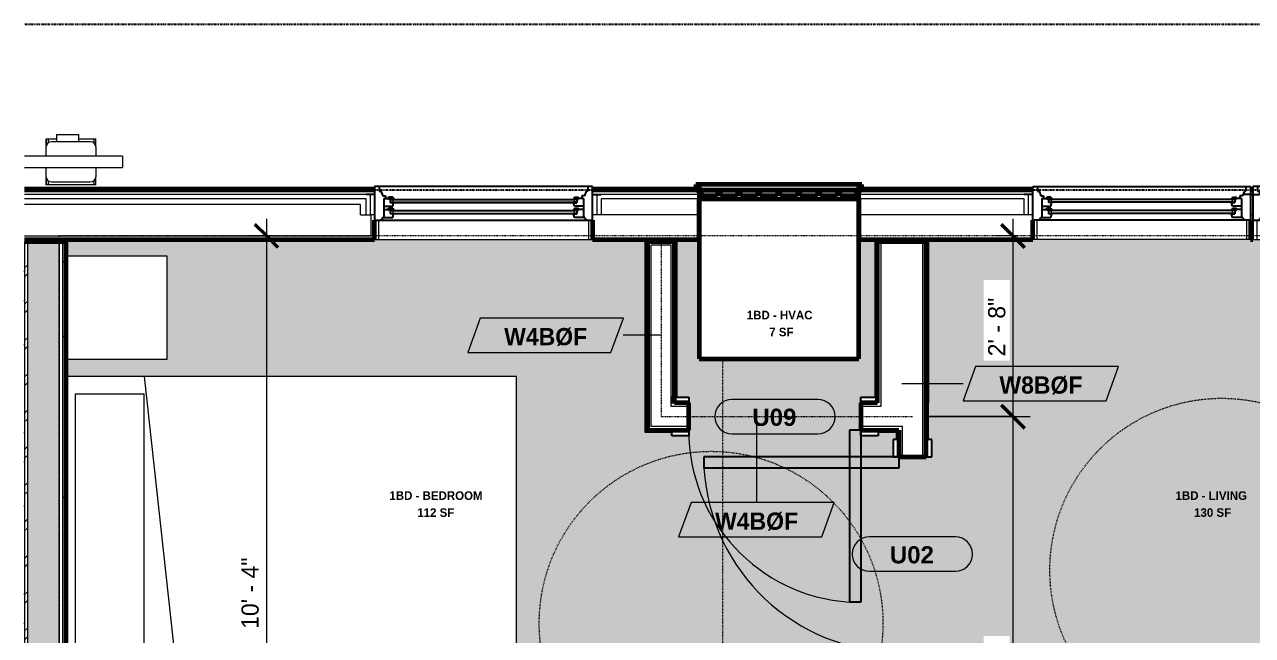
# Model space of a CAD drawing. Header units: inches. Extents: x 3011 to 5543, y -20 to 12119.
# Drawn here: x 4923.1 to 5137.5, y 12012 to 12118.6 of the extents above; entities that cross this region are included whole.
import ezdxf

# ---------------------------------------------------------------- set-up
doc = ezdxf.new("R2010")
doc.units = ezdxf.units.IN
doc.header["$MEASUREMENT"] = 0
for name, pattern in [('Dash', [0.25, 0.125, -0.125]), ('Dash 3_32_', [0.1875, 0.09375, -0.09375]), ('Double Dash 3_8_', [1, 0.375, -0.125, 0.125, -0.125, 0.125, -0.125])]:
    doc.linetypes.add(name, pattern=pattern)
for name, color, linetype, lineweight in [('0-3', 50, 'Continuous', 9), ('0-4', 10, 'Double Dash 3_8_', 30), ('0-7', 170, 'Continuous', 5), ('A-ANNO-DIMS', 211, 'Continuous', 9), ('A-ANNO-DIMS-32', 211, 'Continuous', 9), ('A-AREA-IDEN', 2, 'Continuous', 9), ('A-DETL-1', 90, 'Dash 3_32_', 18), ('A-DOOR', 31, 'Continuous', 18), ('A-DOOR-3', 31, 'Continuous', 9), ('A-DOOR-4', 31, 'Continuous', 30), ('A-DOOR-FRAM-3', 31, 'Continuous', 30), ('A-DOOR-IDEN', 31, 'Continuous', 9), ('A-GENM', 5, 'Continuous', 9), ('A-GENM-1', 7, 'Continuous', 70), ('A-GENM-2', 50, 'Continuous', 9), ('A-GENM-HDLN', 13, 'Dash', 9), ('A-GLAZ-1', 10, 'Continuous', 30), ('A-GLAZ-2', 50, 'Continuous', 9), ('A-WALL', 113, 'Continuous', 18), ('A-WALL-1', 113, 'Continuous', 70), ('A-WALL-3', 250, 'Continuous', 18), ('A-WALL-4', 7, 'Continuous', 70), ('A-WALL-IDEN', 211, 'Continuous', 9), ('A-WALL-PATT-1', 50, 'Continuous', 9), ('A-WALL-PATT-2', 8, 'Continuous', 9), ('A-WALL-PATT-3', 253, 'Continuous', 9), ('C-PROP-LINE-1', 10, 'Double Dash 3_8_', 30), ('I-FURN', 30, 'Continuous', 9), ('I-FURN-HDLN', 30, 'Dash', 9), ('I-WALL', 2, 'Continuous', 18), ('I-WALL-1', 7, 'Continuous', 70), ('I-WALL-3', 2, 'Continuous', 70), ('Q-SPCQ-1', 50, 'Continuous', 9), ('S-FNDN-1', 250, 'Continuous', 18)]:
    doc.layers.add(name, color=color, linetype=linetype, lineweight=lineweight)
doc.layers.add('A-AREA-PATT-1', color=255, linetype='Continuous', lineweight=9, transparency=1)
doc.styles.add('Arial_B', font='arialbd.ttf', dxfattribs={"height": 3})
doc.styles.add('Century Gothic', font='ufonts.com_century-gothic.ttf', dxfattribs={"height": 3})
doc.styles.add('Century Gothic_B', font='GOTHICB.TTF', dxfattribs={"height": 3})
doc.styles.add('Century Gothic_B_1', font='GOTHICB.TTF', dxfattribs={"height": 1.5})
doc.dimstyles.new('OD_1__HACK_2_1', dxfattribs={"dimscale": 12, "dimtxt": 3.132505, "dimasz": 0.333333, "dimexe": 0.25, "dimexo": 0.166667, "dimgap": 0.041667, "dimtad": 1, "dimdec": 0, "dimzin": 3, "dimdsep": 46, "dimlunit": 4, "dimtxsty": 'Century Gothic', "dimblk1": 'OBLIQUE', "dimblk2": 'OBLIQUE', "dimsah": 1, "dimcen": 0.09, "dimdle": 0.25, "dimazin": 0, "dimtfac": 1, "dimtdec": 4, "dimtix": 1, "dimtmove": 0, "dimatfit": 3, "dimfxl": 1, "dimtvp": 1, "dimtfill": 1, "dimfrac": 2, "dimtolj": 1, "dimtzin": 0, "dimarcsym": 2})
pattern_1 = [(0, (0, 0), (10.24, 2.56), [0.422, -7.258, 0.422, -7.258, -40.96]), (0, (0, 0), (10.24, 2.56), [-15.36, 0.422, -14.938, 0.422, -7.258, -17.92]), (0, (0, 0), (10.24, 2.56), [-38.4, 0.422, -4.698, 0.422, -12.378]), (120, (3.84, 1.28), (-7.33702503, 7.58810013), [0.422, -7.258, 0.422, -7.258, -40.96]), (120, (3.84, 1.28), (-7.33702503, 7.58810013), [-15.36, 0.422, -14.938, 0.422, -7.258, -17.92]), (120, (3.84, 1.28), (-7.33702503, 7.58810013), [-38.4, 0.422, -4.698, 0.422, -12.378]), (240, (5.12, 6.4), (-2.90297497, -10.14810013), [0.422, -7.258, 0.422, -7.258, -40.96]), (240, (5.12, 6.4), (-2.90297497, -10.14810013), [-15.36, 0.422, -14.938, 0.422, -7.258, -17.92]), (240, (5.12, 6.4), (-2.90297497, -10.14810013), [-38.4, 0.422, -4.698, 0.422, -12.378])]

# ---------------------------------------------------------------- blocks, each defined once
blk = doc.blocks.new('Window-Double_Hung-Andersen-400_Series-Tilt_Wash - DOUBLE HUNG - COTTAGE - 1ST FLOOR-2889518-1ST FLOOR - 1BD - ADA TYPE A')
at = {"layer": 'A-GLAZ-1'}
for p, q in [((19.01, 4.94), (-19.01, 4.94)), ((-19.01, 4.94), (-19.01, -0.94)), ((-18.2, 4.94), (-18.2, 4.12)), ((18.2, 4.94), (18.2, 4.12)), ((19.01, -0.94), (19.01, 4.94)), ((-19.01, 3.56), (-20.51, 3.56)), ((-18.2, 4.12), (-17.92, 4.12)), ((-17.92, 4.12), (-17.61, 3.31)), ((-17.61, 3.31), (-17.14, 3.31)), ((-17.42, 2.87), (-16.57, 2.87)), ((-17.42, 2.87), (-17.42, -0.44)), ((-17.14, 3.31), (-17.14, 2.87)), ((-15.86, 3.09), (-16.57, 3.09)), ((-16.57, 2.75), (-16.57, 3.09)), ((-15.7, 2.75), (-16.57, 2.75)), ((-16.29, 2.75), (-16.29, 2.12)), ((-15.86, 3.09), (-15.7, 2.75)), ((15.86, 3.09), (15.7, 2.75)), ((15.7, 2.75), (16.57, 2.75)), ((15.86, 3.09), (16.57, 3.09)), ((16.29, 2.75), (16.29, 2.12)), ((16.57, 2.75), (16.57, 3.09)), ((17.42, 2.87), (16.57, 2.87)), ((17.14, 3.31), (17.14, 2.87)), ((17.61, 3.31), (17.14, 3.31)), ((17.42, 2.87), (17.42, -0.44)), ((17.92, 4.12), (17.61, 3.31)), ((18.2, 4.12), (17.92, 4.12)), ((19.01, 3.56), (20.51, 3.56)), ((-17.42, 1.5), (-15.86, 1.5)), ((-17.42, 0.94), (-16.57, 0.94)), ((-15.86, 1.16), (-16.57, 1.16)), ((-16.57, 0.81), (-16.57, 1.16)), ((-15.7, 0.81), (-16.57, 0.81)), ((-15.7, 2.12), (-16.29, 2.12)), ((-16.29, 0.81), (-16.29, 0.19)), ((-15.7, 0.19), (-16.29, 0.19)), ((-15.86, 1.5), (-15.7, 2.12)), ((-15.86, 1.16), (-15.7, 0.81)), ((-15.86, -0.44), (-15.7, 0.19)), ((15.7, 2.12), (16.29, 2.12)), ((15.86, 1.5), (15.7, 2.12)), ((15.86, 1.16), (15.7, 0.81)), ((15.7, 0.81), (16.57, 0.81)), ((15.7, 0.19), (16.29, 0.19)), ((15.86, -0.44), (15.7, 0.19)), ((17.42, 1.5), (15.86, 1.5)), ((15.86, 1.16), (16.57, 1.16)), ((16.29, 0.81), (16.29, 0.19)), ((16.57, 0.81), (16.57, 1.16)), ((17.42, 0.94), (16.57, 0.94)), ((-19.01, -0.94), (19.01, -0.94)), ((-17.67, -0.66), (-18, -0.94)), ((-17.67, -0.66), (-17.67, -0.44)), ((-17.67, -0.44), (-15.86, -0.44)), ((17.67, -0.44), (15.86, -0.44)), ((17.67, -0.66), (17.67, -0.44)), ((17.67, -0.66), (18, -0.94))]:
    blk.add_line(p, q, dxfattribs=at)
at = {"layer": 'A-GLAZ-2'}
for p, q in [((-16.29, 2.63), (-15.7, 2.63)), ((-16.29, 2.25), (-15.7, 2.25)), ((-15.82, 2.63), (-15.82, 2.25)), ((-15.7, 2.75), (15.7, 2.75)), ((-15.7, 2.63), (15.7, 2.63)), ((-15.7, 2.25), (15.7, 2.25)), ((16.29, 2.63), (15.7, 2.63)), ((16.29, 2.25), (15.7, 2.25)), ((15.82, 2.63), (15.82, 2.25)), ((-16.29, 0.69), (-15.7, 0.69)), ((-16.29, 0.31), (-15.7, 0.31)), ((-15.82, 0.69), (-15.82, 0.31)), ((-15.7, 2.12), (15.7, 2.12)), ((-15.7, 0.81), (15.7, 0.81)), ((-15.7, 0.69), (15.7, 0.69)), ((-15.7, 0.31), (15.7, 0.31)), ((-15.7, 0.19), (15.7, 0.19)), ((16.29, 0.69), (15.7, 0.69)), ((16.29, 0.31), (15.7, 0.31)), ((15.82, 0.69), (15.82, 0.31)), ((18.95, -0.94), (-18.95, -0.94)), ((-18.95, -0.94), (-18.95, -4.31)), ((-18.32, -0.94), (-18.32, -4.31)), ((18.32, -0.94), (18.32, -4.31)), ((18.95, -4.31), (18.95, -0.94)), ((-18.95, -4.31), (18.95, -4.31))]:
    blk.add_line(p, q, dxfattribs=at)
blk = doc.blocks.new('Window-Double_Hung-Andersen-400_Series-Tilt_Wash - DOUBLE HUNG - COTTAGE - 1ST FLOOR-2889437-1ST FLOOR - 1BD - ADA TYPE A')
at = {"layer": 'A-GLAZ-1'}
for p, q in [((-19.01, 0.94), (19.01, 0.94)), ((-19.01, -4.94), (-19.01, 0.94)), ((-17.67, 0.66), (-18, 0.94)), ((-17.67, 0.66), (-17.67, 0.44)), ((-17.67, 0.44), (-15.86, 0.44)), ((-17.42, -2.87), (-17.42, 0.44)), ((-15.86, 0.44), (-15.7, -0.19)), ((15.86, 0.44), (15.7, -0.19)), ((17.67, 0.44), (15.86, 0.44)), ((17.42, -2.87), (17.42, 0.44)), ((17.67, 0.66), (18, 0.94)), ((17.67, 0.66), (17.67, 0.44)), ((19.01, 0.94), (19.01, -4.94)), ((-17.42, -0.94), (-16.57, -0.94)), ((-17.42, -1.5), (-15.86, -1.5)), ((-16.57, -0.81), (-16.57, -1.16)), ((-15.7, -0.81), (-16.57, -0.81)), ((-15.86, -1.16), (-16.57, -1.16)), ((-16.29, -0.81), (-16.29, -0.19)), ((-15.7, -0.19), (-16.29, -0.19)), ((-16.29, -2.75), (-16.29, -2.13)), ((-15.7, -2.13), (-16.29, -2.13)), ((-15.86, -1.16), (-15.7, -0.81)), ((-15.86, -1.5), (-15.7, -2.13)), ((15.7, -0.19), (16.29, -0.19)), ((15.86, -1.16), (15.7, -0.81)), ((15.7, -0.81), (16.57, -0.81)), ((15.86, -1.5), (15.7, -2.13)), ((15.7, -2.13), (16.29, -2.13)), ((15.86, -1.16), (16.57, -1.16)), ((17.42, -1.5), (15.86, -1.5)), ((16.29, -0.81), (16.29, -0.19)), ((16.29, -2.75), (16.29, -2.13)), ((16.57, -0.81), (16.57, -1.16)), ((17.42, -0.94), (16.57, -0.94)), ((-19.01, -3.56), (-20.51, -3.56)), ((-18.2, -4.12), (-17.92, -4.12)), ((-18.2, -4.94), (-18.2, -4.12)), ((-17.92, -4.12), (-17.61, -3.31)), ((-17.61, -3.31), (-17.14, -3.31)), ((-17.42, -2.87), (-16.57, -2.87)), ((-17.14, -3.31), (-17.14, -2.87)), ((-16.57, -2.75), (-16.57, -3.09)), ((-15.7, -2.75), (-16.57, -2.75)), ((-15.86, -3.09), (-16.57, -3.09)), ((-15.86, -3.09), (-15.7, -2.75)), ((15.86, -3.09), (15.7, -2.75)), ((15.7, -2.75), (16.57, -2.75)), ((15.86, -3.09), (16.57, -3.09)), ((16.57, -2.75), (16.57, -3.09)), ((17.42, -2.87), (16.57, -2.87)), ((17.14, -3.31), (17.14, -2.87)), ((17.61, -3.31), (17.14, -3.31)), ((17.92, -4.12), (17.61, -3.31)), ((18.2, -4.12), (17.92, -4.12)), ((18.2, -4.94), (18.2, -4.12)), ((19.01, -3.56), (20.51, -3.56)), ((19.01, -4.94), (-19.01, -4.94))]:
    blk.add_line(p, q, dxfattribs=at)
at = {"layer": 'A-GLAZ-2'}
for p, q in [((-18.95, 4.31), (18.95, 4.31)), ((-18.95, 0.94), (-18.95, 4.31)), ((-18.32, 0.94), (-18.32, 4.31)), ((18.32, 0.94), (18.32, 4.31)), ((18.95, 4.31), (18.95, 0.94)), ((18.95, 0.94), (-18.95, 0.94)), ((-16.29, -0.31), (-15.7, -0.31)), ((-16.29, -0.69), (-15.7, -0.69)), ((-15.82, -0.69), (-15.82, -0.31)), ((-15.7, -0.19), (15.7, -0.19)), ((-15.7, -0.31), (15.7, -0.31)), ((-15.7, -0.69), (15.7, -0.69)), ((-15.7, -0.81), (15.7, -0.81)), ((-15.7, -2.13), (15.7, -2.13)), ((16.29, -0.31), (15.7, -0.31)), ((16.29, -0.69), (15.7, -0.69)), ((15.82, -0.69), (15.82, -0.31)), ((-16.29, -2.25), (-15.7, -2.25)), ((-16.29, -2.63), (-15.7, -2.63)), ((-15.82, -2.63), (-15.82, -2.25)), ((-15.7, -2.25), (15.7, -2.25)), ((-15.7, -2.63), (15.7, -2.63)), ((-15.7, -2.75), (15.7, -2.75)), ((16.29, -2.25), (15.7, -2.25)), ((16.29, -2.63), (15.7, -2.63)), ((15.82, -2.63), (15.82, -2.25))]:
    blk.add_line(p, q, dxfattribs=at)
blk = doc.blocks.new('gas_meter_manifold_5854 - Plumbing Gas Meter 3d Manifolded-2102305-1ST FLOOR - 1BD - ADA TYPE A')
at = {"layer": 'A-GENM-2'}
for p, q in [((15.25, 1), (-1.85, 1)), ((15.25, 1), (15.25, 0)), ((-1.85, -1), (15.25, -1)), ((15.25, 0), (15.25, -1))]:
    blk.add_line(p, q, dxfattribs=at)
blk = doc.blocks.new('Plumbing Gas Meter 3d single - Plumbing Gas Meter 3d single-2101173-1ST FLOOR - 1BD - ADA TYPE A')
at = {"layer": 'Q-SPCQ-1'}
for p, q in [((-2.55, 4.75), (1.3, 4.75)), ((-2.55, 4.75), (-2.55, 3.5)), ((1.3, 4.75), (1.3, 3.5)), ((-4.37, 2.5), (-4.37, 1)), ((-4.32, 4), (-4.32, 2.82)), ((-4.32, 4), (-4.32, 4)), ((-4.32, 4), (-3.92, 4)), ((-4.32, 2.82), (-4.32, 4)), ((-3.92, 4), (-2.55, 4)), ((-3.92, 3.33), (-3.92, 4)), ((3.38, 3.5), (-3.37, 3.5)), ((1.3, 4), (2.06, 4)), ((2.06, 4), (4.06, 4)), ((4.06, 4), (4.32, 4)), ((4.06, 3.23), (4.06, 4)), ((4.32, 2.82), (4.32, 4)), ((4.32, 4), (4.32, 4)), ((4.32, 2.82), (4.32, 4)), ((4.38, 1), (4.38, 2.5)), ((-4.37, -1), (-4.37, -2.5)), ((4.38, -2.5), (4.38, -1)), ((-4.32, -2.82), (-4.32, -4)), ((-4.32, -4), (-4.32, -2.82)), ((-3.92, -4), (-4.32, -4)), ((-4.32, -4), (-4.32, -4)), ((-3.92, -4), (-3.92, -3.33)), ((-1.92, -4), (-3.92, -4)), ((-3.37, -3.5), (3.38, -3.5)), ((2.06, -4), (-1.92, -4)), ((4.06, -4), (2.06, -4)), ((4.06, -4), (4.06, -3.23)), ((4.32, -4), (4.06, -4)), ((4.32, -4), (4.32, -2.82)), ((4.32, -4), (4.32, -2.82)), ((4.32, -4), (4.32, -4))]:
    blk.add_line(p, q, dxfattribs=at)
for centre, start, end in [((-3.37, 2.5), 90, 180), ((3.38, 2.5), 0, 90), ((-3.37, -2.5), 180, 270), ((3.38, -2.5), 270, 0)]:
    blk.add_arc(centre, 1, start, end, dxfattribs=at)
blk = doc.blocks.new('V-Series_EWC4_SPVU_RFA_2015 - 1ST FLOOR-2484708-1ST FLOOR - 1BD - ADA TYPE A')
at = {"layer": 'A-GENM-1'}
for p, q in [((-3348.8, 12090.69), (-3349.36, 12090.69)), ((-3349.36, 12090.69), (-3349.36, 12089.69)), ((-3349.36, 12089.69), (-3348.8, 12089.69)), ((-3320.92, 12090.69), (-3348.8, 12090.69)), ((-3348.8, 12090.69), (-3348.8, 12089.69)), ((-3348.8, 12089.69), (-3348.8, 12090.69)), ((-3348.8, 12089.69), (-3320.92, 12089.69)), ((-3348.8, 12089.69), (-3348.8, 12060.25)), ((-3348.36, 12089.69), (-3348.8, 12089.69)), ((-3348.36, 12088.69), (-3348.36, 12089.69)), ((-3345.06, 12089.69), (-3345.56, 12089.69)), ((-3345.56, 12089.69), (-3345.56, 12088.69)), ((-3345.06, 12088.69), (-3345.06, 12089.69)), ((-3341.58, 12089.69), (-3342.08, 12089.69)), ((-3342.08, 12089.69), (-3342.08, 12088.69)), ((-3341.58, 12088.69), (-3341.58, 12089.69)), ((-3338.1, 12089.69), (-3338.6, 12089.69)), ((-3338.6, 12089.69), (-3338.6, 12088.69)), ((-3338.1, 12088.69), (-3338.1, 12089.69)), ((-3334.61, 12089.69), (-3335.11, 12089.69)), ((-3335.11, 12089.69), (-3335.11, 12088.69)), ((-3334.61, 12088.69), (-3334.61, 12089.69)), ((-3331.13, 12089.69), (-3331.63, 12089.69)), ((-3331.63, 12089.69), (-3331.63, 12088.69)), ((-3331.13, 12088.69), (-3331.13, 12089.69)), ((-3327.64, 12089.69), (-3328.14, 12089.69)), ((-3328.14, 12089.69), (-3328.14, 12088.69)), ((-3327.64, 12088.69), (-3327.64, 12089.69)), ((-3324.16, 12089.69), (-3324.66, 12089.69)), ((-3324.66, 12089.69), (-3324.66, 12088.69)), ((-3324.16, 12088.69), (-3324.16, 12089.69)), ((-3320.92, 12089.69), (-3321.36, 12089.69)), ((-3321.36, 12089.69), (-3321.36, 12088.69)), ((-3320.92, 12089.69), (-3320.92, 12090.69)), ((-3320.36, 12090.69), (-3320.92, 12090.69)), ((-3320.92, 12090.69), (-3320.92, 12089.69)), ((-3320.92, 12089.69), (-3320.36, 12089.69)), ((-3320.92, 12060.25), (-3320.92, 12089.69)), ((-3320.36, 12089.69), (-3320.36, 12090.69)), ((-3345.56, 12088.69), (-3348.36, 12088.69)), ((-3342.08, 12088.69), (-3345.06, 12088.69)), ((-3338.6, 12088.69), (-3341.58, 12088.69)), ((-3335.11, 12088.69), (-3338.1, 12088.69)), ((-3331.63, 12088.69), (-3334.61, 12088.69)), ((-3328.14, 12088.69), (-3331.13, 12088.69)), ((-3324.66, 12088.69), (-3327.64, 12088.69)), ((-3321.36, 12088.69), (-3324.16, 12088.69)), ((-3348.8, 12060.25), (-3320.92, 12060.25))]:
    blk.add_line(p, q, dxfattribs=at)
blk = doc.blocks.new('Family - ___-2835860-1ST FLOOR - 1BD - ADA TYPE A')
at = {"layer": 'C-PROP-LINE-1'}
blk.add_line((-3134.1, 12118.59), (-3466.54, 12118.59), dxfattribs=at)
blk = doc.blocks.new('Family - ___-2835903-1ST FLOOR - 1BD - ADA TYPE A')
at = {"layer": 'C-PROP-LINE-1'}
blk.add_line((-3134.1, 12089.69), (-3466.54, 12089.69), dxfattribs=at)
blk = doc.blocks.new('Family - ___-2835932-1ST FLOOR - 1BD - ADA TYPE A')
at = {"layer": 'C-PROP-LINE-1'}
blk.add_line((-3134.1, 12118.59), (-3466.54, 12118.59), dxfattribs=at)
blk = doc.blocks.new('CTR - 1st Phase - Shell_rvt-8-1ST FLOOR - 1BD - ADA TYPE A')
at = {"layer": 'A-WALL-3'}
for p, q in [((-3406.17, 12088.94), (-3466.54, 12088.94)), ((-3406.92, 12088.19), (-3466.54, 12088.19)), ((-3406.92, 12085.38), (-3406.92, 12088.19)), ((-3406.17, 12085.38), (-3406.17, 12088.94)), ((-3366.65, 12088.94), (-3366.65, 12085.38)), ((-3291.29, 12088.94), (-3366.65, 12088.94)), ((-3365.9, 12088.19), (-3365.9, 12085.38)), ((-3348.8, 12088.19), (-3365.9, 12088.19)), ((-3292.04, 12088.19), (-3320.92, 12088.19)), ((-3292.04, 12085.38), (-3292.04, 12088.19)), ((-3291.29, 12085.38), (-3291.29, 12088.94)), ((-3407.92, 12087.19), (-3466.54, 12087.19)), ((-3407.92, 12085.38), (-3407.92, 12087.19)), ((-3407.92, 12085.38), (-3406.92, 12085.38)), ((-3406.92, 12085.38), (-3406.17, 12085.38)), ((-3406.17, 12085.38), (-3406.05, 12085.38)), ((-3406.05, 12081.69), (-3406.05, 12085.38)), ((-3405.42, 12085.38), (-3406.05, 12085.38)), ((-3366.65, 12085.38), (-3367.4, 12085.38)), ((-3365.9, 12085.38), (-3366.65, 12085.38)), ((-3348.8, 12085.38), (-3365.9, 12085.38)), ((-3292.04, 12085.38), (-3320.92, 12085.38)), ((-3291.29, 12085.38), (-3292.04, 12085.38)), ((-3290.54, 12085.38), (-3291.29, 12085.38)), ((-3252.14, 12085.38), (-3252.51, 12085.38)), ((-3466.54, 12081.69), (-3406.05, 12081.69)), ((-3405.36, 12081.06), (-3405.42, 12081.06)), ((-3367.4, 12081.06), (-3367.46, 12081.06)), ((-3290.47, 12081.06), (-3290.54, 12081.06)), ((-3252.51, 12081.06), (-3252.57, 12081.06))]:
    blk.add_line(p, q, dxfattribs=at)
at = {"layer": 'A-WALL-4'}
for p, q in [((-3405.42, 12089.69), (-3466.54, 12089.69)), ((-3290.54, 12089.69), (-3367.4, 12089.69)), ((-3252.14, 12089.69), (-3252.51, 12089.69)), ((-3348.8, 12081.06), (-3348.8, 12088.19)), ((-3348.8, 12088.19), (-3320.92, 12088.19)), ((-3320.92, 12088.19), (-3320.92, 12081.06)), ((-3405.42, 12081.06), (-3405.42, 12084.44)), ((-3367.4, 12084.44), (-3367.4, 12081.06)), ((-3290.54, 12081.06), (-3290.54, 12084.44)), ((-3252.51, 12084.44), (-3252.51, 12081.06)), ((-3466.54, 12081.06), (-3405.42, 12081.06)), ((-3367.4, 12081.06), (-3348.8, 12081.06)), ((-3320.92, 12081.06), (-3290.54, 12081.06)), ((-3252.51, 12081.06), (-3252.14, 12081.06))]:
    blk.add_line(p, q, dxfattribs=at)
at = {"layer": 'S-FNDN-1'}
for p, q in [((-3466.54, 12090.19), (-3405.42, 12090.19)), ((-3367.4, 12090.19), (-3349.36, 12090.19)), ((-3320.36, 12090.19), (-3290.54, 12090.19)), ((-3252.51, 12090.19), (-3252.14, 12090.19))]:
    blk.add_line(p, q, dxfattribs=at)
at = {"layer": '0-3'}
for name, p in [('Plumbing Gas Meter 3d single - Plumbing Gas Meter 3d single-2101173-1ST FLOOR - 1BD - ADA TYPE A', (-3458.44, 12094.63)), ('gas_meter_manifold_5854 - Plumbing Gas Meter 3d Manifolded-2102305-1ST FLOOR - 1BD - ADA TYPE A', (-3464.69, 12094.63)), ('Window-Double_Hung-Andersen-400_Series-Tilt_Wash - DOUBLE HUNG - COTTAGE - 1ST FLOOR-2889518-1ST FLOOR - 1BD - ADA TYPE A', (-3386.41, 12085.38)), ('V-Series_EWC4_SPVU_RFA_2015 - 1ST FLOOR-2484708-1ST FLOOR - 1BD - ADA TYPE A', (0, 0)), ('Window-Double_Hung-Andersen-400_Series-Tilt_Wash - DOUBLE HUNG - COTTAGE - 1ST FLOOR-2889518-1ST FLOOR - 1BD - ADA TYPE A', (-3233.12, 12085.38))]:
    blk.add_blockref(name, p, dxfattribs=at)
at = {"layer": '0-3', "rotation": 180}
blk.add_blockref('Window-Double_Hung-Andersen-400_Series-Tilt_Wash - DOUBLE HUNG - COTTAGE - 1ST FLOOR-2889437-1ST FLOOR - 1BD - ADA TYPE A', (-3271.52, 12085.38), dxfattribs=at)
at = {"layer": '0-4'}
for name in ['Family - ___-2835860-1ST FLOOR - 1BD - ADA TYPE A', 'Family - ___-2835932-1ST FLOOR - 1BD - ADA TYPE A', 'Family - ___-2835903-1ST FLOOR - 1BD - ADA TYPE A']:
    blk.add_blockref(name, (0, 0), dxfattribs=at)
blk = doc.blocks.new('CTR - 1st Phase - Common Walls_rvt-8-1ST FLOOR - 1BD - ADA TYPE A')
at = {"layer": 'A-WALL-PATT-1'}
h = blk.add_hatch(dxfattribs=at)
h.set_pattern_fill('FP_4', color=256, style=0, pattern_type=2)
h.set_pattern_definition(pattern_1)
h.paths.add_polyline_path([(-3466.54, 11842.49), (-3466.52, 11842.49), (-3466.52, 12080.69), (-3466.54, 12080.69), (-3466.54, 11845.74)], flags=0)
h = blk.add_hatch(dxfattribs=at)
h.set_pattern_fill('FP_4', color=256, style=0, pattern_type=2)
h.set_pattern_definition(pattern_1)
h.paths.add_polyline_path([(-3459.27, 11845.74), (-3459.27, 12080.69), (-3459.9, 12080.69), (-3459.9, 11845.74)], flags=0)
at = {"layer": 'A-WALL-PATT-2'}
h = blk.add_hatch(dxfattribs=at)
h.set_pattern_fill('FP_2', color=256, style=0, pattern_type=2)
h.set_pattern_definition([(45, (0, 0), (-3.1678384, 3.1678384), []), (45, (0, 4.8), (-3.1678384, 3.1678384), [])])
h.paths.add_polyline_path([(-3466.52, 11842.49), (-3466.02, 11842.49), (-3466.02, 12080.69), (-3466.52, 12080.69), (-3466.52, 11845.74)], flags=0)
at = {"layer": 'A-WALL-PATT-3'}
h = blk.add_hatch(dxfattribs=at)
h.set_pattern_fill('FP_3', color=256, style=0, pattern_type=2)
h.set_pattern_definition([(161.57, (0.16, 0.16), (-1.279773737, -0.000426766), [0, -9.107, 1.011, 0]), (18.43, (-0.16, 0.16), (-1.279773737, 0.000426766), [0, -9.107, 1.011, 0]), (108.43, (0.16, 0.16), (0.639452382, -3.199964008), [3.035, -7.083]), (71.57, (-0.16, 0.16), (0.639452382, 3.199964008), [3.035, -7.083])])
h.paths.add_polyline_path([(-3461.65, 11842.49), (-3461.65, 11845.74), (-3460.52, 11845.74), (-3460.52, 12080.69), (-3466.02, 12080.69), (-3466.02, 11842.49), (-3461.66, 11842.49)], flags=0)
at = {"layer": 'A-WALL-3'}
for p, q in [((-3466.52, 12080.69), (-3466.52, 11842.49)), ((-3466.02, 12080.69), (-3466.02, 11842.49)), ((-3460.52, 12080.69), (-3460.52, 11845.74)), ((-3459.9, 12080.69), (-3459.9, 11845.74))]:
    blk.add_line(p, q, dxfattribs=at)
at = {"layer": 'I-WALL-1'}
for p, q in [((-3459.27, 12080.69), (-3466.54, 12080.69)), ((-3459.27, 11846.36), (-3459.27, 12080.69))]:
    blk.add_line(p, q, dxfattribs=at)
blk = doc.blocks.new('Basic Wall _ INT - W4BØF - _5_8 GYP - 2X4 WOOD_BATT_ - 5_8 GYP_ - ___-2682787-1ST FLOOR - 1BD - ADA TYPE A')
at = {"layer": 'A-WALL'}
for p, q in [((-3314.34, 12046.16), (-3314.34, 12047.38)), ((-3314.05, 12047.66), (-3314.05, 12046.16)), ((-3314.34, 11960.74), (-3314.34, 12006.16)), ((-3314.05, 12006.16), (-3314.05, 11960.74))]:
    blk.add_line(p, q, dxfattribs=at)
at = {"layer": 'A-WALL', "flags": 128}
for points in [[(-3314.34, 12047.38), (-3314.22, 12047.5), (-3314.13, 12047.59), (-3314.07, 12047.64), (-3314.05, 12047.66)], [(-3314.05, 12047.66), (-3314.05, 12047.67), (-3314.04, 12047.68), (-3314.02, 12047.69), (-3314.01, 12047.71), (-3313.99, 12047.73), (-3313.97, 12047.75)]]:
    blk.add_lwpolyline(points, dxfattribs=at)
blk = doc.blocks.new('Basic Wall _ INT - W4BØF - _5_8 GYP - 2X4 WOOD_BATT_ - 5_8 GYP_ - ___-2682788-1ST FLOOR - 1BD - ADA TYPE A')
at = {"layer": 'A-WALL'}
for p, q in [((-3309.17, 12052.54), (-3309.13, 12052.54)), ((-3309.13, 12052.54), (-3309.05, 12052.54)), ((-3309.05, 12046.16), (-3309.05, 12052.54)), ((-3309.05, 12052.54), (-3308.76, 12052.54)), ((-3308.76, 12046.16), (-3308.76, 12052.54)), ((-3309.05, 11959.74), (-3309.05, 12006.16)), ((-3308.76, 11959.74), (-3308.76, 12006.16))]:
    blk.add_line(p, q, dxfattribs=at)
blk = doc.blocks.new('SWING - SINGLE - FLUSH - 2-10 x 6-8 - PRIVACY-3199407-1ST FLOOR - 1BD - ADA TYPE A')
at = {"layer": 'A-DOOR-3'}
blk.add_arc((17, 2.37), 34.07, 93.3657, 180, dxfattribs=at)
at = {"layer": 'A-DOOR-4'}
for p, q in [((15, 2.37), (15, 36.38)), ((17, 36.38), (15, 36.38)), ((17, 2.37), (17, 36.38)), ((17, 2.37), (15, 2.37))]:
    blk.add_line(p, q, dxfattribs=at)
at = {"layer": 'A-DOOR-FRAM-3'}
for p, q in [((-17, 3.37), (-20, 3.37)), ((-20, 3.37), (-20, 2.37)), ((-20, 2.37), (-17, 2.37)), ((-17, 2.37), (-17, 3.37)), ((20, 3.37), (17, 3.37)), ((17, 3.37), (17, 2.37)), ((17, 2.37), (20, 2.37)), ((20, 2.37), (20, 3.37)), ((-17, -2.38), (-20, -2.38)), ((-20, -2.38), (-20, -3.38)), ((-20, -3.38), (-17, -3.38)), ((-17, -3.38), (-17, -2.38)), ((20, -2.38), (17, -2.38)), ((17, -2.38), (17, -3.38)), ((17, -3.38), (20, -3.38)), ((20, -3.38), (20, -2.38))]:
    blk.add_line(p, q, dxfattribs=at)
blk = doc.blocks.new('Bed-Standard - Queen 60_ x 79_-1242961-1ST FLOOR - 1BD - ADA TYPE A')
at = {"layer": 'I-FURN'}
for p, q in [((-19.31, 37.33), (-19.31, -41.3)), ((40.69, -41.3), (40.69, 37.33)), ((-16.31, 35.7), (-16.31, 23.7)), ((-16.31, 35.7), (37.69, 35.7)), ((37.69, 35.7), (37.69, 23.7)), ((40.69, 23.7), (-19.31, 17.13)), ((-16.31, 23.7), (37.69, 23.7)), ((-19.31, -41.3), (40.69, -41.3))]:
    blk.add_line(p, q, dxfattribs=at)
at = {"layer": 'I-FURN-HDLN'}
for p, q in [((-55.31, 37.33), (-55.31, -77.3)), ((64.69, -16.58), (64.69, -16.52)), ((64.69, -54.55), (64.69, -54.48)), ((-55.31, -77.3), (43.79, -77.3))]:
    blk.add_line(p, q, dxfattribs=at)
blk = doc.blocks.new('Table-Night Stand - 18_ x 18_ x 24_-1352623-1ST FLOOR - 1BD - ADA TYPE A')
at = {"layer": 'I-FURN'}
for p, q in [((0.15, 17.63), (0.15, 0)), ((18.15, 0), (18.15, 17.63)), ((0.15, 0), (18.15, 0))]:
    blk.add_line(p, q, dxfattribs=at)
blk = doc.blocks.new('Basic Wall _ INT - W4BØF - _5_8 GYP - 2X4 WOOD_BATT_ - 5_8 GYP_ - ___-2682799-1ST FLOOR - 1BD - ADA TYPE A')
at = {"layer": 'A-WALL'}
for p, q in [((-3353.05, 12080.69), (-3353.01, 12080.69)), ((-3353.01, 12080.69), (-3352.92, 12080.69)), ((-3352.92, 12053.54), (-3352.92, 12080.69)), ((-3352.92, 12080.69), (-3352.64, 12080.69)), ((-3352.64, 12053.54), (-3352.64, 12080.69))]:
    blk.add_line(p, q, dxfattribs=at)
blk = doc.blocks.new('Basic Wall _ INT - W4BØF - _5_8 GYP - 2X4 WOOD_BATT_ - 5_8 GYP_ - ___-2682800-1ST FLOOR - 1BD - ADA TYPE A')
at = {"layer": 'A-WALL'}
for p, q in [((-3358.21, 12080.69), (-3357.92, 12080.69)), ((-3358.21, 12047.38), (-3358.21, 12080.69)), ((-3357.92, 12080.69), (-3357.92, 12047.66)), ((-3357.92, 12080.69), (-3357.84, 12080.69)), ((-3357.84, 12080.69), (-3357.8, 12080.69))]:
    blk.add_line(p, q, dxfattribs=at)
at = {"layer": 'A-WALL', "flags": 128}
for points in [[(-3357.92, 12047.66), (-3357.94, 12047.64), (-3358, 12047.59), (-3358.09, 12047.5), (-3358.21, 12047.38)], [(-3357.84, 12047.75), (-3357.86, 12047.73), (-3357.88, 12047.71), (-3357.9, 12047.69), (-3357.91, 12047.68), (-3357.92, 12047.67), (-3357.92, 12047.66)]]:
    blk.add_lwpolyline(points, dxfattribs=at)
blk = doc.blocks.new('Basic Wall _ INT - W4BØF - _5_8 GYP - 2X4 WOOD_BATT_ - 5_8 GYP_ - ___-2682802-1ST FLOOR - 1BD - ADA TYPE A')
at = {"layer": 'A-WALL'}
for p, q in [((-3353.55, 12047.38), (-3358.21, 12047.38)), ((-3357.92, 12047.66), (-3353.55, 12047.66)), ((-3317.55, 12047.66), (-3314.05, 12047.66)), ((-3314.34, 12047.38), (-3317.55, 12047.38))]:
    blk.add_line(p, q, dxfattribs=at)
at = {"layer": 'A-WALL', "flags": 128}
for points in [[(-3358.21, 12047.38), (-3358.09, 12047.5), (-3358, 12047.59), (-3357.94, 12047.64), (-3357.92, 12047.66)], [(-3357.92, 12047.66), (-3357.92, 12047.67), (-3357.91, 12047.68), (-3357.9, 12047.69), (-3357.88, 12047.71), (-3357.86, 12047.73), (-3357.84, 12047.75)], [(-3314.05, 12047.66), (-3314.07, 12047.64), (-3314.13, 12047.59), (-3314.22, 12047.5), (-3314.34, 12047.38)], [(-3313.97, 12047.75), (-3313.99, 12047.73), (-3314.01, 12047.71), (-3314.02, 12047.69), (-3314.04, 12047.68), (-3314.05, 12047.67), (-3314.05, 12047.66)]]:
    blk.add_lwpolyline(points, dxfattribs=at)
blk = doc.blocks.new('SWING - SINGLE - FLUSH - 30_ x 80_ - MAGIC PAK DOOR - ACOUSTICAL SEAL-3199411-1ST FLOOR - 1BD - ADA TYPE A')
at = {"layer": 'A-DOOR-3'}
blk.add_arc((15, -2.375), 30.067, 180, 266.18593, dxfattribs=at)
at = {"layer": 'A-DOOR-4'}
for p, q in [((13, -2.375), (13, -32.375)), ((15, -2.375), (13, -2.375)), ((15, -2.375), (15, -32.375)), ((15, -32.375), (13, -32.375))]:
    blk.add_line(p, q, dxfattribs=at)
at = {"layer": 'A-DOOR-FRAM-3'}
for p, q in [((-18, 2.375), (-18, 3.375)), ((-18, 3.375), (-15, 3.375)), ((-15, 2.375), (-18, 2.375)), ((-15, 3.375), (-15, 2.375)), ((15, 2.375), (15, 3.375)), ((15, 3.375), (18, 3.375)), ((18, 2.375), (15, 2.375)), ((18, 3.375), (18, 2.375)), ((-18, -2.375), (-15, -2.375)), ((-18, -3.375), (-18, -2.375)), ((-15, -3.375), (-18, -3.375)), ((-15, -2.375), (-15, -3.375)), ((15, -2.375), (18, -2.375)), ((15, -3.375), (15, -2.375)), ((18, -3.375), (15, -3.375)), ((18, -2.375), (18, -3.375))]:
    blk.add_line(p, q, dxfattribs=at)
blk = doc.blocks.new('ADA Clearances - 5ft Circle-2253126-1ST FLOOR - 1BD - ADA TYPE A')
at = {"layer": 'A-GENM-HDLN'}
blk.add_circle((0, 0), 30, dxfattribs=at)
blk = doc.blocks.new('Basic Wall _ INT - W8BØF - _5_8 GYP - 2X8 WOOD_BATT_ - 5_8 GYP_ - ___-2703734-1ST FLOOR - 1BD - ADA TYPE A')
at = {"layer": 'I-WALL'}
for p, q in [((-3318.09, 12080.69), (-3317.8, 12080.69)), ((-3318.09, 12080.69), (-3318.09, 12053.54)), ((-3317.8, 12080.69), (-3317.8, 12053.54)), ((-3317.8, 12080.69), (-3317.72, 12080.69)), ((-3317.72, 12080.69), (-3317.67, 12080.69))]:
    blk.add_line(p, q, dxfattribs=at)
blk = doc.blocks.new('Basic Wall _ INT - W8BØF - _5_8 GYP - 2X8 WOOD_BATT_ - 5_8 GYP_ - ___-2698548-1ST FLOOR - 1BD - ADA TYPE A')
at = {"layer": 'I-WALL'}
for p, q in [((-3309.17, 12080.69), (-3309.13, 12080.69)), ((-3309.13, 12080.69), (-3309.05, 12080.69)), ((-3309.05, 12052.54), (-3309.05, 12080.69)), ((-3309.05, 12080.69), (-3308.76, 12080.69)), ((-3308.76, 12080.69), (-3308.76, 12052.54)), ((-3309.13, 12052.54), (-3309.17, 12052.54)), ((-3309.05, 12052.54), (-3309.13, 12052.54)), ((-3308.76, 12052.54), (-3309.05, 12052.54))]:
    blk.add_line(p, q, dxfattribs=at)
blk = doc.blocks.new('DIMBLOCK140-1ST FLOOR - 1BD - ADA TYPE A')
at = {"layer": 'A-ANNO-DIMS-32', "lineweight": 50}
for p, q in [((4965.31, 12081.69), (4963.31, 12083.69)), ((4965.31, 12081.69), (4967.31, 12079.69)), ((4965.31, 11957.36), (4963.31, 11959.36)), ((4965.31, 11957.36), (4967.31, 11955.36))]:
    blk.add_line(p, q, dxfattribs=at)
at = {"layer": 'A-ANNO-DIMS-32'}
for p, q in [((4965.31, 12084.69), (4965.31, 11957.36)), ((4966.14, 12081.69), (4962.31, 12081.69)), ((4965.31, 12081.69), (4966.14, 12081.69)), ((4966.14, 11957.36), (4962.31, 11957.36)), ((4965.31, 11957.36), (4966.14, 11957.36))]:
    blk.add_line(p, q, dxfattribs=at)
at = {"layer": 'A-ANNO-DIMS-32', "color": 0, "insert": (4960.97, 12013.11), "char_height": 3, "width": 15.394, "attachment_point": 1, "rotation": 90, "line_spacing_factor": 0.984502, "style": 'Century Gothic', "bg_fill": 3, "box_fill_scale": 1.25, "bg_fill_color": 256, "bg_fill_true_color": 13158600, "bg_fill_transparency": 0}
blk.add_mtext('10\' - 4"', dxfattribs=at)
blk = doc.blocks.new('_Oblique')
at = {"color": 0, "linetype": 'ByBlock', "lineweight": -2}
blk.add_line((-0.5, -0.5), (0.5, 0.5), dxfattribs=at)
blk = doc.blocks.new('DIMBLOCK147-1ST FLOOR - 1BD - ADA TYPE A')
at = {"layer": 'A-ANNO-DIMS-32', "lineweight": 50}
for p, q in [((5095.65, 12081.69), (5093.65, 12083.69)), ((5095.65, 12081.69), (5097.65, 12079.69)), ((5095.65, 12050.16), (5093.65, 12052.16)), ((5095.65, 12050.16), (5097.65, 12048.16))]:
    blk.add_line(p, q, dxfattribs=at)
at = {"layer": 'A-ANNO-DIMS-32'}
for p, q in [((5095.65, 12084.69), (5095.65, 12050.16)), ((5096.48, 12081.69), (5092.65, 12081.69)), ((5095.65, 12081.69), (5096.48, 12081.69)), ((5080.09, 12050.16), (5098.65, 12050.16)), ((5095.65, 12050.16), (5080.09, 12050.16))]:
    blk.add_line(p, q, dxfattribs=at)
at = {"layer": 'A-ANNO-DIMS-32', "color": 0, "insert": (5091.31, 12060.68), "char_height": 3, "width": 12.5897, "attachment_point": 1, "rotation": 90, "line_spacing_factor": 0.984502, "style": 'Century Gothic', "bg_fill": 3, "box_fill_scale": 1.25, "bg_fill_color": 256, "bg_fill_true_color": 13158600, "bg_fill_transparency": 0}
blk.add_mtext('2\' - 8"', dxfattribs=at)
blk = doc.blocks.new('DIMBLOCK148-1ST FLOOR - 1BD - ADA TYPE A')
at = {"layer": 'A-ANNO-DIMS-32', "lineweight": 50}
for p, q in [((5095.65, 12050.16), (5093.65, 12052.16)), ((5095.65, 12050.16), (5097.65, 12048.16)), ((5095.65, 11957.36), (5093.65, 11959.36)), ((5095.65, 11957.36), (5097.65, 11955.36))]:
    blk.add_line(p, q, dxfattribs=at)
at = {"layer": 'A-ANNO-DIMS-32'}
for p, q in [((5080.09, 12050.16), (5098.65, 12050.16)), ((5095.65, 12050.16), (5080.09, 12050.16)), ((5095.65, 12050.16), (5095.65, 11957.36)), ((5080.09, 11957.36), (5098.65, 11957.36)), ((5095.65, 11957.36), (5080.09, 11957.36))]:
    blk.add_line(p, q, dxfattribs=at)
at = {"layer": 'A-ANNO-DIMS-32', "color": 0, "insert": (5091.31, 11998.52), "char_height": 3, "width": 12.5897, "attachment_point": 1, "rotation": 90, "line_spacing_factor": 0.984502, "style": 'Century Gothic', "bg_fill": 3, "box_fill_scale": 1.25, "bg_fill_color": 256, "bg_fill_true_color": 13158600, "bg_fill_transparency": 0}
blk.add_mtext('7\' - 9"', dxfattribs=at)
blk = doc.blocks.new('Door Tag - Type Mark-2601225-1ST FLOOR - 1BD - ADA TYPE A')
at = {"layer": 'A-DOOR-IDEN'}
for p, q in [((0.234375, 0.09375), (-0.234375, 0.09375)), ((-0.234375, -0.09375), (0.234375, -0.09375))]:
    blk.add_line(p, q, dxfattribs=at)
for centre, start, end in [((-0.234375, 0), 90, 270), ((0.234375, 0), 270, 90)]:
    blk.add_arc(centre, 0.09375, start, end, dxfattribs=at)
blk = doc.blocks.new('Wall Tag - ONE-2663183-1ST FLOOR - 1BD - ADA TYPE A')
at = {"layer": 'A-WALL-IDEN'}
for p, q in [((-0.3561, 0.0937), (-0.4244, -0.0937)), ((0.4244, 0.0937), (-0.3561, 0.0937)), ((0.3561, -0.0937), (0.4244, 0.0937)), ((-0.4244, -0.0937), (0.3561, -0.0937))]:
    blk.add_line(p, q, dxfattribs=at)

msp = doc.modelspace()

# ---------------------------------------------------------------- hatches: boundary and pattern name
at = {"layer": 'A-AREA-PATT-1'}
for points in [[(4923.62, 12080.69), (4926.12, 12080.69), (4926.12, 12081.06), (4923.1, 12081.06), (4923.1, 12080.69), (4923.12, 12080.69)], [(5039.09, 11957.36), (5073.09, 11957.36), (5073.09, 11960.74), (5075.3, 11960.74), (5075.3, 12006.16), (5074.72, 12006.16), (5074.72, 12009.16), (5078.09, 12009.16), (5078.09, 12043.16), (5074.72, 12043.16), (5074.72, 12046.16), (5075.3, 12046.16), (5075.3, 12047.38), (5072.09, 12047.38), (5072.09, 12046.79), (5069.09, 12046.79), (5069.09, 12050.16), (5039.09, 12050.16), (5039.09, 12046.79), (5036.09, 12046.79), (5036.09, 12047.38), (5031.43, 12047.38), (5031.43, 12080.69), (5034.22, 12080.69), (5034.22, 12081.06), (4926.12, 12081.06), (4926.12, 12080.69), (4930.37, 12080.69), (4930.37, 12078.15), (4947.99, 12078.15), (4947.99, 12060.15), (4930.37, 12060.15), (4930.37, 12057.15), (5008.99, 12057.15), (5008.99, 11997.15), (4930.37, 11997.15), (4930.37, 11994.22), (4947.99, 11994.22), (4947.99, 11976.22), (4930.37, 11976.22), (4930.37, 11960.15), (5036.09, 11960.15), (5036.09, 11960.74), (5039.09, 11960.74), (5039.09, 11959.11)], [(5047.76, 12050.16), (5069.09, 12050.16), (5069.09, 12053.54), (5071.55, 12053.54), (5071.55, 12080.69), (5076.22, 12080.69), (5076.22, 12081.06), (5068.72, 12081.06), (5068.72, 12060.25), (5040.84, 12060.25), (5040.84, 12081.06), (5034.22, 12081.06), (5034.22, 12080.69), (5037.01, 12080.69), (5037.01, 12053.54), (5039.09, 12053.54), (5039.09, 12050.16), (5047.56, 12050.16)]]:
    msp.add_hatch(color=256, dxfattribs=at).paths.add_polyline_path(points, flags=0)
h = msp.add_hatch(color=256, dxfattribs=at)
h.paths.add_polyline_path([(5130.87, 11969.74), (5248.27, 11969.74), (5248.27, 12080.69), (5252.52, 12080.69), (5252.52, 12081.06), (5076.22, 12081.06), (5076.22, 12080.69), (5080.88, 12080.69), (5080.88, 12046.16), (5081.47, 12046.16), (5081.47, 12043.16), (5078.09, 12043.16), (5078.09, 12009.16), (5081.47, 12009.16), (5081.47, 12006.16), (5080.88, 12006.16), (5080.88, 11969.74), (5089.32, 11969.74)], flags=0)
h.paths.add_polyline_path([(5193.2, 11972.23), (5163.57, 11972.23), (5163.57, 12007.23), (5169.57, 12007.23), (5169.57, 12008.23), (5241.57, 12008.23), (5241.57, 12007.23), (5247.57, 12007.23), (5247.57, 11972.23), (5207.27, 11972.23)], flags=0)
h.paths.add_polyline_path([(5217.88, 12023.23), (5178.57, 12023.23), (5178.57, 12053.23), (5238.57, 12053.23), (5238.57, 12023.23)], flags=0)
h.paths.add_polyline_path([(5227.74, 12063.2), (5227.74, 12063.23), (5227.08, 12063.23), (5227.08, 12067.23), (5191.08, 12067.23), (5191.08, 12063.23), (5190.42, 12063.23), (5190.42, 12063.2), (5189.42, 12063.2), (5189.42, 12063.23), (5174.23, 12063.23), (5174.23, 12063.2), (5173.74, 12063.2), (5173.74, 12063.23), (5173.08, 12063.23), (5173.08, 12079.35), (5245.08, 12079.35), (5245.08, 12063.23), (5244.42, 12063.23), (5244.42, 12063.2), (5243.93, 12063.2), (5243.93, 12063.23), (5228.74, 12063.23), (5228.74, 12063.2), (5228.08, 12063.2)], flags=0)

# ---------------------------------------------------------------- linework, layer by layer
at = {"layer": 'A-DETL-1'}
for p, q in [((5249.52, 12081.69), (4929.12, 12081.69)), ((4929.12, 11845.74), (4929.12, 12081.69)), ((5034.22, 12080.69), (5034.22, 12050.16)), ((5034.22, 12050.16), (5078.09, 12050.16))]:
    msp.add_line(p, q, dxfattribs=at)
at = {"layer": 'A-WALL'}
for p, q in [((5032.47, 12048.41), (5032.47, 12080.06)), ((5035.97, 12080.06), (5032.47, 12080.06)), ((5035.97, 12051.91), (5035.97, 12080.06)), ((5072.59, 12080.69), (5072.59, 12051.91)), ((5079.84, 12080.69), (5079.84, 12043.16)), ((5039.09, 12051.91), (5035.97, 12051.91)), ((5072.59, 12051.91), (5069.09, 12051.91)), ((5039.09, 12048.41), (5032.47, 12048.41)), ((5076.34, 12048.41), (5069.09, 12048.41)), ((5076.34, 12043.16), (5076.34, 12048.41))]:
    msp.add_line(p, q, dxfattribs=at)
at = {"layer": 'A-WALL-1'}
for p, q in [((5031.84, 12080.69), (5031.84, 12047.79)), ((5036.59, 12080.69), (5031.84, 12080.69)), ((5036.59, 12052.54), (5036.59, 12080.69)), ((5039.09, 12052.54), (5036.59, 12052.54)), ((5039.09, 12047.79), (5039.09, 12052.54)), ((5071.97, 12052.54), (5069.09, 12052.54)), ((5069.09, 12052.54), (5069.09, 12047.79)), ((5080.47, 12043.16), (5080.47, 12052.54)), ((5031.84, 12047.79), (5039.09, 12047.79)), ((5069.09, 12047.79), (5075.72, 12047.79)), ((5075.72, 12047.79), (5075.72, 12043.16)), ((5075.72, 12043.16), (5080.47, 12043.16))]:
    msp.add_line(p, q, dxfattribs=at)
at = {"layer": 'A-WALL-IDEN'}
for p, q in [((5034.22, 12064.37), (5027.63, 12064.37)), ((5050.87, 12050.16), (5050.87, 12035.16))]:
    msp.add_line(p, q, dxfattribs=at)
at = {"layer": 'I-WALL-3'}
for p, q in [((5080.47, 12080.69), (5071.97, 12080.69)), ((5071.97, 12080.69), (5071.97, 12052.54)), ((5080.47, 12052.54), (5080.47, 12080.69))]:
    msp.add_line(p, q, dxfattribs=at)

# ---------------------------------------------------------------- block references
at = {"layer": '0-7'}
for name in ['CTR - 1st Phase - Shell_rvt-8-1ST FLOOR - 1BD - ADA TYPE A', 'CTR - 1st Phase - Common Walls_rvt-8-1ST FLOOR - 1BD - ADA TYPE A']:
    msp.add_blockref(name, (8389.64, 0), dxfattribs=at)
at = {"layer": 'A-DOOR'}
msp.add_blockref('SWING - SINGLE - FLUSH - 30_ x 80_ - MAGIC PAK DOOR - ACOUSTICAL SEAL-3199411-1ST FLOOR - 1BD - ADA TYPE A', (5054.09, 12050.16), dxfattribs=at)
at = {"layer": 'A-DOOR', "rotation": 90.00000000000159}
msp.add_blockref('SWING - SINGLE - FLUSH - 2-10 x 6-8 - PRIVACY-3199407-1ST FLOOR - 1BD - ADA TYPE A', (5078.09, 12026.16), dxfattribs=at)
at = {"layer": 'A-DOOR-IDEN', "xscale": 31.99999999999999, "yscale": 31.99999999999999, "zscale": 31.99999999999999}
msp.add_blockref('Door Tag - Type Mark-2601225-1ST FLOOR - 1BD - ADA TYPE A', (5054.09, 12050.16), dxfattribs=at)
at = {"layer": 'A-GENM', "rotation": 180}
for p in [(5132.09, 12023.36), (5042.95, 12014.1)]:
    msp.add_blockref('ADA Clearances - 5ft Circle-2253126-1ST FLOOR - 1BD - ADA TYPE A', p, dxfattribs=at)
at = {"layer": 'A-WALL'}
for name in ['Basic Wall _ INT - W4BØF - _5_8 GYP - 2X4 WOOD_BATT_ - 5_8 GYP_ - ___-2682800-1ST FLOOR - 1BD - ADA TYPE A', 'Basic Wall _ INT - W4BØF - _5_8 GYP - 2X4 WOOD_BATT_ - 5_8 GYP_ - ___-2682799-1ST FLOOR - 1BD - ADA TYPE A', 'Basic Wall _ INT - W4BØF - _5_8 GYP - 2X4 WOOD_BATT_ - 5_8 GYP_ - ___-2682788-1ST FLOOR - 1BD - ADA TYPE A', 'Basic Wall _ INT - W4BØF - _5_8 GYP - 2X4 WOOD_BATT_ - 5_8 GYP_ - ___-2682802-1ST FLOOR - 1BD - ADA TYPE A', 'Basic Wall _ INT - W4BØF - _5_8 GYP - 2X4 WOOD_BATT_ - 5_8 GYP_ - ___-2682787-1ST FLOOR - 1BD - ADA TYPE A']:
    msp.add_blockref(name, (8389.64, 0), dxfattribs=at)
at = {"layer": 'A-WALL-IDEN', "xscale": 31.99999999999999, "yscale": 31.99999999999999, "zscale": 31.99999999999999}
for p in [(5014.05, 12064.37), (5050.87, 12032.16)]:
    msp.add_blockref('Wall Tag - ONE-2663183-1ST FLOOR - 1BD - ADA TYPE A', p, dxfattribs=at)
at = {"layer": 'I-FURN'}
for name, p, rotation in [('Bed-Standard - Queen 60_ x 79_-1242961-1ST FLOOR - 1BD - ADA TYPE A', (4967.7, 12016.46), 89.99999999998755), ('Table-Night Stand - 18_ x 18_ x 24_-1352623-1ST FLOOR - 1BD - ADA TYPE A', (4947.99, 12060.01), 89.99999999998309)]:
    msp.add_blockref(name, p, dxfattribs=dict(at, rotation=rotation))
at = {"layer": 'I-WALL'}
for name in ['Basic Wall _ INT - W8BØF - _5_8 GYP - 2X8 WOOD_BATT_ - 5_8 GYP_ - ___-2703734-1ST FLOOR - 1BD - ADA TYPE A', 'Basic Wall _ INT - W8BØF - _5_8 GYP - 2X8 WOOD_BATT_ - 5_8 GYP_ - ___-2698548-1ST FLOOR - 1BD - ADA TYPE A']:
    msp.add_blockref(name, (8389.64, 0), dxfattribs=at)

# ---------------------------------------------------------------- texts
at = {"layer": 'A-AREA-IDEN', "char_height": 1.5, "attachment_point": 1, "style": 'Century Gothic_B_1'}
for s, insert, width in [('1BD - HVAC', (5049.18, 12068.63), 13.938), ('7 SF', (5053.1, 12065.67), 4.444), ('1BD - BEDROOM', (4986.79, 12037.12), 18.887), ('1BD - LIVING', (5124.02, 12037.12), 14.948), ('112 SF', (4991.66, 12034.16), 7.07), ('130 SF', (5127.27, 12034.16), 7.07)]:
    msp.add_mtext(s, dxfattribs=dict(at, insert=insert, width=width))
at = {"layer": 'A-DOOR-IDEN', "insert": (5050.16, 12051.54), "char_height": 3, "width": 9.393, "attachment_point": 1, "style": 'Arial_B'}
msp.add_mtext('U09', dxfattribs=at)
at = {"layer": 'A-WALL-IDEN', "char_height": 3, "width": 17.372, "attachment_point": 1, "style": 'Century Gothic_B'}
for insert in [(5006.83, 12065.62), (5043.65, 12033.41)]:
    msp.add_mtext('W4BØF', dxfattribs=dict(at, insert=insert))

# ---------------------------------------------------------------- next in the draw order: dimensions: what is measured, and where the dimension line sits
at = {"layer": 'A-ANNO-DIMS'}
for base, p1, p2, override, picture, middle in [((4965.31, 11957.36), (4968.14, 12081.69), (4968.14, 11957.36), {"dimpost": '<>', "dimfxl": 124.328671}, 'DIMBLOCK140-1ST FLOOR - 1BD - ADA TYPE A', (4963.24, 12019.53)), ((5095.65, 12050.16), (5098.48, 12081.69), (5078.09, 12050.16), {"dimpost": '<>', "dimfxl": 37.544555}, 'DIMBLOCK147-1ST FLOOR - 1BD - ADA TYPE A', (5093.58, 12065.93))]:
    dim = msp.add_linear_dim(base=base, p1=p1, p2=p2, angle=90, dimstyle='OD_1__HACK_2_1', override=override, dxfattribs=at)
    dim.commit()
    dim.dimension.update_dxf_attribs({"geometry": picture, "text_midpoint": middle})

# ---------------------------------------------------------------- next in the draw order: linework, layer by layer
at = {"layer": 'A-WALL-IDEN'}
msp.add_line((5076.22, 12055.92), (5086.93, 12055.92), dxfattribs=at)

# ---------------------------------------------------------------- next in the draw order: texts
at = {"layer": 'A-WALL-IDEN', "insert": (5093.29, 12057.17), "char_height": 3, "width": 17.372, "attachment_point": 1, "style": 'Century Gothic_B'}
msp.add_mtext('W8BØF', dxfattribs=at)

# ---------------------------------------------------------------- next in the draw order: dimensions: what is measured, and where the dimension line sits
at = {"layer": 'A-ANNO-DIMS'}
dim = msp.add_linear_dim(base=(5095.65, 11957.36), p1=(5078.09, 12050.16), p2=(5078.09, 11957.36), angle=90, dimstyle='OD_1__HACK_2_1', override={"dimpost": '<>', "dimfxl": 92.803671}, dxfattribs=at)
dim.commit()
dim.dimension.update_dxf_attribs({"geometry": 'DIMBLOCK148-1ST FLOOR - 1BD - ADA TYPE A', "text_midpoint": (5093.58, 12003.76)})

# ---------------------------------------------------------------- next in the draw order: block references
at = {"layer": 'A-DOOR-IDEN', "xscale": 31.99999999999999, "yscale": 31.99999999999999, "zscale": 31.99999999999999}
msp.add_blockref('Door Tag - Type Mark-2601225-1ST FLOOR - 1BD - ADA TYPE A', (5078.09, 12026.16), dxfattribs=at)
at = {"layer": 'A-WALL-IDEN', "xscale": 31.99999999999999, "yscale": 31.99999999999999, "zscale": 31.99999999999999}
msp.add_blockref('Wall Tag - ONE-2663183-1ST FLOOR - 1BD - ADA TYPE A', (5100.51, 12055.92), dxfattribs=at)

# ---------------------------------------------------------------- next in the draw order: texts
at = {"layer": 'A-DOOR-IDEN', "insert": (5074.16, 12027.54), "char_height": 3, "width": 9.393, "attachment_point": 1, "style": 'Arial_B'}
msp.add_mtext('U02', dxfattribs=at)

doc.saveas('drawing.dxf')
